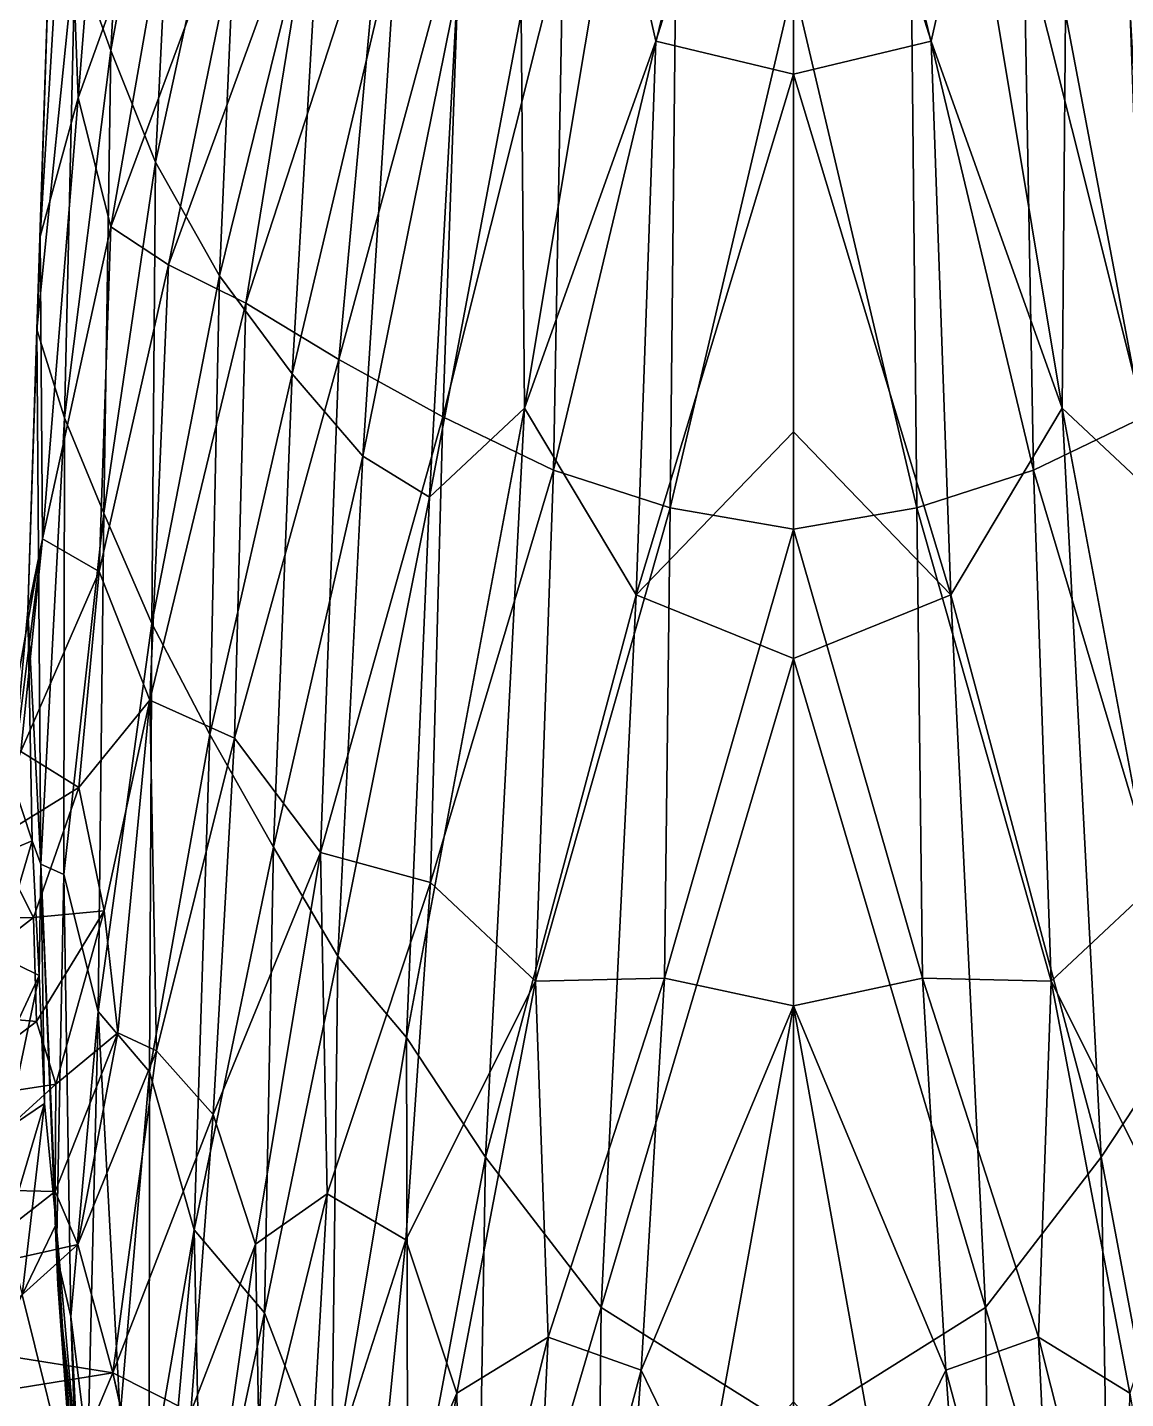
# Model space of a CAD drawing. Extents: x -4.1 to 4.1, y -5.2 to 11.9.
# Drawn here: x -1.371 to 0.595, y -0.76 to 1.695 of the extents above; entities that cross this region are included whole.
import ezdxf

# ---------------------------------------------------------------- set-up
doc = ezdxf.new("R2010")
doc.units = 0
doc.layers.add('HUMPBACK$LWO', color=1, linetype='CONTINUOUS')

msp = doc.modelspace()

# ---------------------------------------------------------------- linework, layer by layer
at = {"layer": 'HUMPBACK$LWO'}
for points in [[(-1.2862, 1.8316, 0.3851), (-1.2221, 1.6541, 0.6066), (-1.1763, 2.5065, 0.5388)], [(-1.099, 2.3325, 0.7192), (-1.1763, 2.5065, 0.5388), (-1.2221, 1.6541, 0.6066)], [(-0.3186, 1.9899, 1.1241), (-0.2464, 1.6704, 1.1647), (0, 2.4487, 1.0698)], [(-0.2464, 1.6704, 1.1647), (0, 1.6117, 1.1762), (0, 2.4487, 1.0698)], [(0, 1.6117, 1.1762), (0.2464, 1.6704, 1.1647), (0, 2.4487, 1.0698)], [(0.2464, 1.6704, 1.1647), (0.3186, 1.9899, 1.1241), (0, 2.4487, 1.0698)], [(-1.301, 2.1051, -0.1269), (-1.2185, 2.3446, -0.3692), (-1.2806, 1.5693, -0.3841)], [(-1.2806, 1.5693, -0.3841), (-1.2185, 2.3446, -0.3692), (-1.0876, 2.106, -0.6045)], [(-1.2221, 1.6541, 0.6066), (-1.1423, 1.4541, 0.795), (-1.099, 2.3325, 0.7192)], [(-1.099, 2.3325, 0.7192), (-1.1423, 1.4541, 0.795), (-0.9877, 2.1634, 0.8652)], [(-1.1423, 1.4541, 0.795), (-1.0272, 1.2507, 0.9427), (-0.9877, 2.1634, 0.8652)], [(-0.8436, 1.9972, 0.9755), (-0.9877, 2.1634, 0.8652), (-1.0272, 1.2507, 0.9427)], [(-1.3275, 1.9764, 0.1363), (-1.301, 2.1051, -0.1269), (-1.3486, 1.3209, -0.112)], [(-1.3486, 1.3209, -0.112), (-1.301, 2.1051, -0.1269), (-1.2806, 1.5693, -0.3841)], [(-1.2223, 1.3384, -0.6358), (-1.2806, 1.5693, -0.3841), (-1.0876, 2.106, -0.6045)], [(-1.2223, 1.3384, -0.6358), (-1.0876, 2.106, -0.6045), (-0.9596, 2.0459, -0.8142)], [(-0.9596, 2.0459, -0.8142), (-1.1187, 1.2701, -0.8527), (-1.2223, 1.3384, -0.6358)], [(-1.1187, 1.2701, -0.8527), (-0.9596, 2.0459, -0.8142), (-0.849, 2.0083, -0.9743)], [(-0.9805, 1.2014, -1.0264), (-1.1187, 1.2701, -0.8527), (-0.849, 2.0083, -0.9743)], [(-1.0272, 1.2507, 0.9427), (-0.8971, 1.0751, 1.0519), (-0.8436, 1.9972, 0.9755)], [(-0.9805, 1.2014, -1.0264), (-0.849, 2.0083, -0.9743), (-0.7353, 1.9558, -1.0895)], [(-0.8436, 1.9972, 0.9755), (-0.8971, 1.0751, 1.0519), (-0.7101, 1.8678, 1.0536)], [(-0.3186, 1.9899, 1.1241), (-0.4872, 1.7202, 1.1438), (-0.4813, 1.0138, 1.2241)], [(-0.4813, 1.0138, 1.2241), (-0.2464, 1.6704, 1.1647), (-0.3186, 1.9899, 1.1241)], [(0.2464, 1.6704, 1.1647), (0.4813, 1.0138, 1.2241), (0.3186, 1.9899, 1.1241)], [(0.4872, 1.7202, 1.1438), (0.3186, 1.9899, 1.1241), (0.4813, 1.0138, 1.2241)], [(-1.3486, 1.3209, -0.112), (-1.3545, 1.1542, 0.162), (-1.3275, 1.9764, 0.1363)], [(-1.3545, 1.1542, 0.162), (-1.2862, 1.8316, 0.3851), (-1.3275, 1.9764, 0.1363)], [(-0.9805, 1.2014, -1.0264), (-0.7353, 1.9558, -1.0895), (-0.8138, 1.1008, -1.1488)], [(-0.8138, 1.1008, -1.1488), (-0.7353, 1.9558, -1.0895), (-0.5959, 1.9039, -1.1673)], [(-0.6279, 0.998, -1.2365), (-0.8138, 1.1008, -1.1488), (-0.5959, 1.9039, -1.1673)], [(-0.6279, 0.998, -1.2365), (-0.5959, 1.9039, -1.1673), (-0.4124, 1.8574, -1.2163)], [(0.5959, 1.9039, -1.1673), (0.6279, 0.998, -1.2365), (0.4124, 1.8574, -1.2163)], [(-0.8971, 1.0751, 1.0519), (-0.7709, 0.9274, 1.137), (-0.7101, 1.8678, 1.0536)], [(-0.6012, 1.7667, 1.1096), (-0.7101, 1.8678, 1.0536), (-0.7709, 0.9274, 1.137)], [(-0.4124, 1.8574, -1.2163), (-0.4298, 0.9027, -1.2933), (-0.6279, 0.998, -1.2365)], [(-0.4298, 0.9027, -1.2933), (-0.4124, 1.8574, -1.2163), (-0.2106, 1.8188, -1.2478)], [(0.4124, 1.8574, -1.2163), (0.4298, 0.9027, -1.2933), (0.2106, 1.8188, -1.2478)], [(0.4298, 0.9027, -1.2933), (0.4124, 1.8574, -1.2163), (0.6279, 0.998, -1.2365)], [(-1.3545, 1.1542, 0.162), (-1.3052, 0.9965, 0.4204), (-1.2862, 1.8316, 0.3851)], [(-1.3052, 0.9965, 0.4204), (-1.2221, 1.6541, 0.6066), (-1.2862, 1.8316, 0.3851)], [(-0.2209, 0.8351, -1.3299), (-0.4298, 0.9027, -1.2933), (-0.2106, 1.8188, -1.2478)], [(-0.2209, 0.8351, -1.3299), (-0.2106, 1.8188, -1.2478), (0, 1.7739, -1.2752)], [(0.2106, 1.8188, -1.2478), (0.2209, 0.8351, -1.3299), (0, 1.7739, -1.2752)], [(0.4298, 0.9027, -1.2933), (0.2209, 0.8351, -1.3299), (0.2106, 1.8188, -1.2478)], [(-0.2209, 0.8351, -1.3299), (0, 1.7739, -1.2752), (0, 0.7968, -1.3574)], [(0, 1.7739, -1.2752), (0.2209, 0.8351, -1.3299), (0, 0.7968, -1.3574)], [(-0.6012, 1.7667, 1.1096), (-0.7709, 0.9274, 1.137), (-0.6515, 0.8542, 1.199)], [(-0.4872, 1.7202, 1.1438), (-0.6012, 1.7667, 1.1096), (-0.6515, 0.8542, 1.199)], [(0.6012, 1.7667, 1.1096), (0.4872, 1.7202, 1.1438), (0.6515, 0.8542, 1.199)], [(-0.4872, 1.7202, 1.1438), (-0.6515, 0.8542, 1.199), (-0.4813, 1.0138, 1.2241)], [(0.6515, 0.8542, 1.199), (0.4872, 1.7202, 1.1438), (0.4813, 1.0138, 1.2241)], [(-0.4813, 1.0138, 1.2241), (-0.2816, 0.6792, 1.2737), (-0.2464, 1.6704, 1.1647)], [(-0.2464, 1.6704, 1.1647), (-0.2816, 0.6792, 1.2737), (0, 1.6117, 1.1762)], [(0.2816, 0.6792, 1.2737), (0.2464, 1.6704, 1.1647), (0, 1.6117, 1.1762)], [(0.2816, 0.6792, 1.2737), (0.4813, 1.0138, 1.2241), (0.2464, 1.6704, 1.1647)], [(-1.3052, 0.9965, 0.4204), (-1.2343, 0.8253, 0.6585), (-1.2221, 1.6541, 0.6066)], [(-1.1423, 1.4541, 0.795), (-1.2221, 1.6541, 0.6066), (-1.2343, 0.8253, 0.6585)], [(0, 1.6117, 1.1762), (-0.2816, 0.6792, 1.2737), (0, 0.9712, 1.2691)], [(0.2816, 0.6792, 1.2737), (0, 1.6117, 1.1762), (0, 0.9712, 1.2691)], [(-1.3486, 1.3209, -0.112), (-1.2806, 1.5693, -0.3841), (-1.3445, 0.7798, -0.3905)], [(-1.3445, 0.7798, -0.3905), (-1.2806, 1.5693, -0.3841), (-1.2223, 1.3384, -0.6358)], [(-1.1487, 0.6279, 0.8448), (-1.1423, 1.4541, 0.795), (-1.2343, 0.8253, 0.6585)], [(-1.0272, 1.2507, 0.9427), (-1.1423, 1.4541, 0.795), (-1.1487, 0.6279, 0.8448)], [(-1.2223, 1.3384, -0.6358), (-1.2427, 0.7212, -0.6469), (-1.3445, 0.7798, -0.3905)], [(-1.2223, 1.3384, -0.6358), (-1.1187, 1.2701, -0.8527), (-1.2427, 0.7212, -0.6469)], [(-1.3445, 0.7798, -0.3905), (-1.3707, 0.6516, -0.0992), (-1.3486, 1.3209, -0.112)], [(-1.3486, 1.3209, -0.112), (-1.3707, 0.6516, -0.0992), (-1.3545, 1.1542, 0.162)], [(-1.1187, 1.2701, -0.8527), (-1.1521, 0.4907, -0.8243), (-1.2427, 0.7212, -0.6469)], [(-1.1521, 0.4907, -0.8243), (-1.1187, 1.2701, -0.8527), (-0.9805, 1.2014, -1.0264)], [(-1.1487, 0.6279, 0.8448), (-1.045, 0.4292, 0.9886), (-1.0272, 1.2507, 0.9427)], [(-1.045, 0.4292, 0.9886), (-0.8971, 1.0751, 1.0519), (-1.0272, 1.2507, 0.9427)], [(-1.1521, 0.4907, -0.8243), (-0.9805, 1.2014, -1.0264), (-1.0007, 0.4228, -1.001)], [(-1.0007, 0.4228, -1.001), (-0.9805, 1.2014, -1.0264), (-0.8138, 1.1008, -1.1488)], [(-1.3707, 0.6516, -0.0992), (-1.3473, 0.197, 0.1008), (-1.3545, 1.1542, 0.162)], [(-1.3473, 0.197, 0.1008), (-1.3052, 0.9965, 0.4204), (-1.3545, 1.1542, 0.162)], [(-1.0007, 0.4228, -1.001), (-0.8138, 1.1008, -1.1488), (-0.8468, 0.2183, -1.1062)], [(-0.8468, 0.2183, -1.1062), (-0.8138, 1.1008, -1.1488), (-0.6279, 0.998, -1.2365)], [(-1.045, 0.4292, 0.9886), (-0.9307, 0.2273, 1.1026), (-0.8971, 1.0751, 1.0519)], [(-0.9307, 0.2273, 1.1026), (-0.7709, 0.9274, 1.137), (-0.8971, 1.0751, 1.0519)], [(-0.6926, -0.1134, 1.2759), (-0.5512, -0.3272, 1.3296), (-0.4813, 1.0138, 1.2241)], [(-0.4813, 1.0138, 1.2241), (-0.6515, 0.8542, 1.199), (-0.6926, -0.1134, 1.2759)], [(-0.5512, -0.3272, 1.3296), (-0.2816, 0.6792, 1.2737), (-0.4813, 1.0138, 1.2241)], [(0.2816, 0.6792, 1.2737), (0.5512, -0.3272, 1.3296), (0.4813, 1.0138, 1.2241)], [(0.5512, -0.3272, 1.3296), (0.6926, -0.1134, 1.2759), (0.4813, 1.0138, 1.2241)], [(0.6515, 0.8542, 1.199), (0.4813, 1.0138, 1.2241), (0.6926, -0.1134, 1.2759)], [(-1.3473, 0.197, 0.1008), (-1.3064, 0.1786, 0.4595), (-1.3052, 0.9965, 0.4204)], [(-1.3052, 0.9965, 0.4204), (-1.3064, 0.1786, 0.4595), (-1.2343, 0.8253, 0.6585)], [(-0.6279, 0.998, -1.2365), (-0.6499, 0.1643, -1.2032), (-0.8468, 0.2183, -1.1062)], [(-0.6279, 0.998, -1.2365), (-0.4298, 0.9027, -1.2933), (-0.6499, 0.1643, -1.2032)], [(0.4298, 0.9027, -1.2933), (0.6279, 0.998, -1.2365), (0.6499, 0.1643, -1.2032)], [(0, 0.5656, 1.3278), (0, 0.9712, 1.2691), (-0.2816, 0.6792, 1.2737)], [(0, 0.9712, 1.2691), (0, 0.5656, 1.3278), (0.2816, 0.6792, 1.2737)], [(-0.9307, 0.2273, 1.1026), (-0.8154, 0.0326, 1.2006), (-0.7709, 0.9274, 1.137)], [(-0.6515, 0.8542, 1.199), (-0.7709, 0.9274, 1.137), (-0.8154, 0.0326, 1.2006)], [(-0.4298, 0.9027, -1.2933), (-0.4616, -0.0126, -1.2284), (-0.6499, 0.1643, -1.2032)], [(-0.4616, -0.0126, -1.2284), (-0.4298, 0.9027, -1.2933), (-0.2209, 0.8351, -1.3299)], [(0.4298, 0.9027, -1.2933), (0.4616, -0.0126, -1.2284), (0.2209, 0.8351, -1.3299)], [(0.4616, -0.0126, -1.2284), (0.4298, 0.9027, -1.2933), (0.6499, 0.1643, -1.2032)], [(-0.6926, -0.1134, 1.2759), (-0.6515, 0.8542, 1.199), (-0.8154, 0.0326, 1.2006)], [(-0.4616, -0.0126, -1.2284), (-0.2209, 0.8351, -1.3299), (-0.2309, -0.0067, -1.282)], [(-0.2309, -0.0067, -1.282), (-0.2209, 0.8351, -1.3299), (0, 0.7968, -1.3574)], [(0.2209, 0.8351, -1.3299), (0.2309, -0.0067, -1.282), (0, 0.7968, -1.3574)], [(0.2209, 0.8351, -1.3299), (0.4616, -0.0126, -1.2284), (0.2309, -0.0067, -1.282)], [(-1.3064, 0.1786, 0.4595), (-1.2445, -0.0668, 0.6819), (-1.2343, 0.8253, 0.6585)], [(-1.1487, 0.6279, 0.8448), (-1.2343, 0.8253, 0.6585), (-1.2445, -0.0668, 0.6819)], [(-0.2309, -0.0067, -1.282), (0, 0.7968, -1.3574), (0, -0.0566, -1.3088)], [(0, 0.7968, -1.3574), (0.2309, -0.0067, -1.282), (0, -0.0566, -1.3088)], [(-1.4142, 0.3831, -0.4473), (-1.3445, 0.7798, -0.3905), (-1.3834, 0.3988, -0.4984)], [(-1.399, 0.3478, -0.3094), (-1.3445, 0.7798, -0.3905), (-1.4142, 0.3831, -0.4473)], [(-1.3707, 0.6516, -0.0992), (-1.3445, 0.7798, -0.3905), (-1.399, 0.3478, -0.3094)], [(-1.3834, 0.3988, -0.4984), (-1.3445, 0.7798, -0.3905), (-1.2427, 0.7212, -0.6469)], [(-1.2791, 0.3345, -0.5756), (-1.3834, 0.3988, -0.4984), (-1.2427, 0.7212, -0.6469)], [(-1.2791, 0.3345, -0.5756), (-1.2427, 0.7212, -0.6469), (-1.1521, 0.4907, -0.8243)], [(-0.5512, -0.3272, 1.3296), (-0.3441, -0.5966, 1.3734), (-0.2816, 0.6792, 1.2737)], [(-0.3441, -0.5966, 1.3734), (0, 0.5656, 1.3278), (-0.2816, 0.6792, 1.2737)], [(0, 0.5656, 1.3278), (0.3441, -0.5966, 1.3734), (0.2816, 0.6792, 1.2737)], [(0.3441, -0.5966, 1.3734), (0.5512, -0.3272, 1.3296), (0.2816, 0.6792, 1.2737)], [(-1.3629, 0.2391, -0.1399), (-1.3707, 0.6516, -0.0992), (-1.399, 0.3478, -0.3094)], [(-1.3473, 0.197, 0.1008), (-1.3707, 0.6516, -0.0992), (-1.3629, 0.2391, -0.1399)], [(-1.2445, -0.0668, 0.6819), (-1.1531, -0.1744, 0.8692), (-1.1487, 0.6279, 0.8448)], [(-1.1487, 0.6279, 0.8448), (-1.1531, -0.1744, 0.8692), (-1.045, 0.4292, 0.9886)], [(-0.3441, -0.5966, 1.3734), (0, -0.8124, 1.3852), (0, 0.5656, 1.3278)], [(0, -0.8124, 1.3852), (0.3441, -0.5966, 1.3734), (0, 0.5656, 1.3278)], [(-1.2338, 0.1135, -0.6573), (-1.2791, 0.3345, -0.5756), (-1.1521, 0.4907, -0.8243)], [(-1.2093, -0.1051, -0.6942), (-1.2338, 0.1135, -0.6573), (-1.1521, 0.4907, -0.8243)], [(-1.1521, 0.4907, -0.8243), (-1.1401, -0.1368, -0.7946), (-1.2093, -0.1051, -0.6942)], [(-1.1401, -0.1368, -0.7946), (-1.1521, 0.4907, -0.8243), (-1.0007, 0.4228, -1.001)], [(-1.1531, -0.1744, 0.8692), (-1.0727, -0.4577, 0.9985), (-1.045, 0.4292, 0.9886)], [(-1.0391, -0.2511, -0.8791), (-1.1401, -0.1368, -0.7946), (-1.0007, 0.4228, -1.001)], [(-1.0727, -0.4577, 0.9985), (-0.9307, 0.2273, 1.1026), (-1.045, 0.4292, 0.9886)], [(-1.0391, -0.2511, -0.8791), (-1.0007, 0.4228, -1.001), (-0.8468, 0.2183, -1.1062)], [(-1.4313, 0.2406, -0.5169), (-1.3834, 0.3988, -0.4984), (-1.2791, 0.3345, -0.5756)], [(-1.3629, 0.2391, -0.1399), (-1.399, 0.3478, -0.3094), (-1.4661, 0.1962, -0.3288)], [(-1.3608, 0.1014, -0.5687), (-1.4313, 0.2406, -0.5169), (-1.2791, 0.3345, -0.5756)], [(-1.2338, 0.1135, -0.6573), (-1.3608, 0.1014, -0.5687), (-1.2791, 0.3345, -0.5756)], [(-1.4313, 0.2406, -0.5169), (-1.3608, 0.1014, -0.5687), (-1.6054, 0.0964, -0.5592)], [(-1.3629, 0.2391, -0.1399), (-1.4661, 0.1962, -0.3288), (-1.4235, 0.0335, -0.26)], [(-1.3504, -0.0023, -0.1104), (-1.3629, 0.2391, -0.1399), (-1.4235, 0.0335, -0.26)], [(-1.3473, 0.197, 0.1008), (-1.3629, 0.2391, -0.1399), (-1.3504, -0.0023, -0.1104)], [(-1.0727, -0.4577, 0.9985), (-0.9472, -0.6064, 1.129), (-0.9307, 0.2273, 1.1026)], [(-0.9307, 0.2273, 1.1026), (-0.9472, -0.6064, 1.129), (-0.8154, 0.0326, 1.2006)], [(-1.3473, 0.197, 0.1008), (-1.3504, -0.0023, -0.1104), (-1.3406, -0.2313, -0.1137)], [(-1.3473, 0.197, 0.1008), (-1.3406, -0.2313, -0.1137), (-1.3199, -0.4475, -0.0987)], [(-1.3473, 0.197, 0.1008), (-1.3199, -0.4475, -0.0987), (-1.3172, -0.5559, 0.0358)], [(-1.3473, 0.197, 0.1008), (-1.3172, -0.5559, 0.0358), (-1.3191, -0.5013, 0.2641)], [(-1.3064, 0.1786, 0.4595), (-1.3473, 0.197, 0.1008), (-1.3191, -0.5013, 0.2641)], [(-0.8468, 0.2183, -1.1062), (-0.9631, -0.4834, -0.8769), (-1.0391, -0.2511, -0.8791)], [(-0.8468, 0.2183, -1.1062), (-0.8347, -0.3929, -0.985), (-0.9631, -0.4834, -0.8769)], [(-0.8347, -0.3929, -0.985), (-0.8468, 0.2183, -1.1062), (-0.6499, 0.1643, -1.2032)], [(-1.2935, -0.613, 0.4663), (-1.3064, 0.1786, 0.4595), (-1.3191, -0.5013, 0.2641)], [(-1.2445, -0.0668, 0.6819), (-1.3064, 0.1786, 0.4595), (-1.2935, -0.613, 0.4663)], [(-0.6939, -0.4754, -1.0223), (-0.8347, -0.3929, -0.985), (-0.6499, 0.1643, -1.2032)], [(-0.6939, -0.4754, -1.0223), (-0.6499, 0.1643, -1.2032), (-0.4616, -0.0126, -1.2284)], [(0.6499, 0.1643, -1.2032), (0.6939, -0.4754, -1.0223), (0.4616, -0.0126, -1.2284)], [(-1.6054, 0.0964, -0.5592), (-1.3608, 0.1014, -0.5687), (-1.5751, -0.0647, -0.5822)], [(-1.3608, 0.1014, -0.5687), (-1.3552, -0.0844, -0.5753), (-1.5751, -0.0647, -0.5822)], [(-1.3552, -0.0844, -0.5753), (-1.3608, 0.1014, -0.5687), (-1.2338, 0.1135, -0.6573)], [(-1.3203, -0.1966, -0.6164), (-1.3552, -0.0844, -0.5753), (-1.2338, 0.1135, -0.6573)], [(-1.2093, -0.1051, -0.6942), (-1.3203, -0.1966, -0.6164), (-1.2338, 0.1135, -0.6573)], [(-1.3504, -0.0023, -0.1104), (-1.4235, 0.0335, -0.26), (-1.4228, -0.1564, -0.2847)], [(-0.9472, -0.6064, 1.129), (-0.8269, -0.917, 1.2291), (-0.8154, 0.0326, 1.2006)], [(-0.6926, -0.1134, 1.2759), (-0.8154, 0.0326, 1.2006), (-0.8269, -0.917, 1.2291)], [(-1.3504, -0.0023, -0.1104), (-1.4228, -0.1564, -0.2847), (-1.4079, -0.2768, -0.2654)], [(-1.3406, -0.2313, -0.1137), (-1.3504, -0.0023, -0.1104), (-1.4079, -0.2768, -0.2654)], [(-0.4616, -0.0126, -1.2284), (-0.6026, -0.7503, -0.9876), (-0.6939, -0.4754, -1.0223)], [(-0.4616, -0.0126, -1.2284), (-0.4391, -0.6498, -1.0617), (-0.6026, -0.7503, -0.9876)], [(-0.4391, -0.6498, -1.0617), (-0.4616, -0.0126, -1.2284), (-0.2309, -0.0067, -1.282)], [(-0.2728, -0.7087, -1.0883), (-0.4391, -0.6498, -1.0617), (-0.2309, -0.0067, -1.282)], [(-0.2728, -0.7087, -1.0883), (-0.2309, -0.0067, -1.282), (0, -0.0566, -1.3088)], [(0.2309, -0.0067, -1.282), (0.2728, -0.7087, -1.0883), (0, -0.0566, -1.3088)], [(0.4391, -0.6498, -1.0617), (0.2728, -0.7087, -1.0883), (0.2309, -0.0067, -1.282)], [(0.4616, -0.0126, -1.2284), (0.4391, -0.6498, -1.0617), (0.2309, -0.0067, -1.282)], [(0.4391, -0.6498, -1.0617), (0.4616, -0.0126, -1.2284), (0.6026, -0.7503, -0.9876)], [(0.6026, -0.7503, -0.9876), (0.4616, -0.0126, -1.2284), (0.6939, -0.4754, -1.0223)], [(-1.3552, -0.0844, -0.5753), (-1.549, -0.2321, -0.6068), (-1.5751, -0.0647, -0.5822)], [(-1.2445, -0.0668, 0.6819), (-1.2935, -0.613, 0.4663), (-1.2632, -0.8576, 0.5847)], [(-1.2632, -0.8576, 0.5847), (-1.2051, -0.7905, 0.7297), (-1.2445, -0.0668, 0.6819)], [(-1.1531, -0.1744, 0.8692), (-1.2445, -0.0668, 0.6819), (-1.2051, -0.7905, 0.7297)], [(0, -0.0566, -1.3088), (-0.1595, -0.9424, -1.0503), (-0.2728, -0.7087, -1.0883)], [(0, -0.0566, -1.3088), (0, -0.7655, -1.1052), (-0.1595, -0.9424, -1.0503)], [(0, -0.7655, -1.1052), (0, -0.0566, -1.3088), (0.1595, -0.9424, -1.0503)], [(0.1595, -0.9424, -1.0503), (0, -0.0566, -1.3088), (0.2728, -0.7087, -1.0883)], [(-1.3552, -0.0844, -0.5753), (-1.3203, -0.1966, -0.6164), (-1.549, -0.2321, -0.6068)], [(-1.2093, -0.1051, -0.6942), (-1.2814, -0.484, -0.6682), (-1.3216, -0.3887, -0.6342)], [(-1.3216, -0.3887, -0.6342), (-1.3203, -0.1966, -0.6164), (-1.2093, -0.1051, -0.6942)], [(-1.2093, -0.1051, -0.6942), (-1.1401, -0.1368, -0.7946), (-1.2814, -0.484, -0.6682)], [(-0.8269, -0.917, 1.2291), (-0.6903, -1.0658, 1.3218), (-0.6926, -0.1134, 1.2759)], [(-0.6926, -0.1134, 1.2759), (-0.6903, -1.0658, 1.3218), (-0.5512, -0.3272, 1.3296)], [(0.6903, -1.0658, 1.3218), (0.6926, -0.1134, 1.2759), (0.5512, -0.3272, 1.3296)], [(-1.1401, -0.1368, -0.7946), (-1.2187, -0.7135, -0.6366), (-1.2814, -0.484, -0.6682)], [(-1.2187, -0.7135, -0.6366), (-1.1401, -0.1368, -0.7946), (-1.0391, -0.2511, -0.8791)], [(-1.1537, -0.9239, 0.8484), (-1.1531, -0.1744, 0.8692), (-1.2051, -0.7905, 0.7297)], [(-1.0727, -0.4577, 0.9985), (-1.1531, -0.1744, 0.8692), (-1.1537, -0.9239, 0.8484)], [(-1.549, -0.2321, -0.6068), (-1.3203, -0.1966, -0.6164), (-1.5264, -0.384, -0.639)], [(-1.3203, -0.1966, -0.6164), (-1.3216, -0.3887, -0.6342), (-1.5264, -0.384, -0.639)], [(-1.3406, -0.2313, -0.1137), (-1.4079, -0.2768, -0.2654), (-1.409, -0.4613, -0.3331)], [(-1.3406, -0.2313, -0.1137), (-1.409, -0.4613, -0.3331), (-1.3808, -0.5737, -0.3163)], [(-1.3199, -0.4475, -0.0987), (-1.3406, -0.2313, -0.1137), (-1.3808, -0.5737, -0.3163)], [(-1.0391, -0.2511, -0.8791), (-1.0788, -0.7843, -0.7097), (-1.2187, -0.7135, -0.6366)], [(-1.0391, -0.2511, -0.8791), (-0.9631, -0.4834, -0.8769), (-1.0788, -0.7843, -0.7097)], [(-0.6903, -1.0658, 1.3218), (-0.5686, -1.3613, 1.3733), (-0.5512, -0.3272, 1.3296)], [(-0.5686, -1.3613, 1.3733), (-0.3441, -0.5966, 1.3734), (-0.5512, -0.3272, 1.3296)], [(0.3441, -0.5966, 1.3734), (0.5686, -1.3613, 1.3733), (0.5512, -0.3272, 1.3296)], [(0.5686, -1.3613, 1.3733), (0.6903, -1.0658, 1.3218), (0.5512, -0.3272, 1.3296)], [(-1.5087, -0.5346, -0.6686), (-1.5264, -0.384, -0.639), (-1.3216, -0.3887, -0.6342)], [(-1.3216, -0.3887, -0.6342), (-1.2814, -0.484, -0.6682), (-1.5087, -0.5346, -0.6686)], [(-0.9631, -0.4834, -0.8769), (-0.8347, -0.3929, -0.985), (-0.956, -0.8874, -0.7931)], [(-0.8347, -0.3929, -0.985), (-0.871, -1.0271, -0.8166), (-0.956, -0.8874, -0.7931)], [(-0.871, -1.0271, -0.8166), (-0.8347, -0.3929, -0.985), (-0.6939, -0.4754, -1.0223)], [(-1.3199, -0.4475, -0.0987), (-1.3808, -0.5737, -0.3163), (-1.2895, -0.9415, -0.2759)], [(-1.3172, -0.5559, 0.0358), (-1.3199, -0.4475, -0.0987), (-1.2819, -0.8807, -0.1249)], [(-1.3199, -0.4475, -0.0987), (-1.2895, -0.9415, -0.2759), (-1.2819, -0.8807, -0.1249)], [(-1.0727, -0.4577, 0.9985), (-1.1537, -0.9239, 0.8484), (-1.1374, -1.1707, 0.9207)], [(-1.0727, -0.4577, 0.9985), (-1.1374, -1.1707, 0.9207), (-1.0594, -1.1325, 1.0303)], [(-0.9472, -0.6064, 1.129), (-1.0727, -0.4577, 0.9985), (-1.0594, -1.1325, 1.0303)], [(-1.5087, -0.5346, -0.6686), (-1.2814, -0.484, -0.6682), (-1.4886, -0.6708, -0.6755)], [(-1.2814, -0.484, -0.6682), (-1.2187, -0.7135, -0.6366), (-1.4886, -0.6708, -0.6755)], [(-0.9631, -0.4834, -0.8769), (-1.0254, -0.921, -0.7293), (-1.0788, -0.7843, -0.7097)], [(-0.9631, -0.4834, -0.8769), (-0.956, -0.8874, -0.7931), (-1.0254, -0.921, -0.7293)], [(-0.6939, -0.4754, -1.0223), (-0.7574, -1.1105, -0.8588), (-0.871, -1.0271, -0.8166)], [(-0.6939, -0.4754, -1.0223), (-0.6026, -0.7503, -0.9876), (-0.7574, -1.1105, -0.8588)], [(-1.3191, -0.5013, 0.2641), (-1.3172, -0.5559, 0.0358), (-1.2819, -1.0332, 0.1195)], [(-1.3191, -0.5013, 0.2641), (-1.2819, -1.0332, 0.1195), (-1.2583, -1.3275, 0.2908)], [(-1.2935, -0.613, 0.4663), (-1.3191, -0.5013, 0.2641), (-1.2583, -1.3275, 0.2908)], [(-1.3172, -0.5559, 0.0358), (-1.2819, -0.8807, -0.1249), (-1.2787, -0.9725, -0.0079)], [(-1.3172, -0.5559, 0.0358), (-1.2787, -0.9725, -0.0079), (-1.2819, -1.0332, 0.1195)], [(-1.4845, -0.7738, -0.4125), (-1.2895, -0.9415, -0.2759), (-1.3808, -0.5737, -0.3163)], [(-1.2632, -0.8576, 0.5847), (-1.2935, -0.613, 0.4663), (-1.2726, -1.237, 0.4476)], [(-1.2935, -0.613, 0.4663), (-1.2583, -1.3275, 0.2908), (-1.2726, -1.237, 0.4476)], [(-0.9815, -1.3202, 1.1203), (-0.9472, -0.6064, 1.129), (-1.0594, -1.1325, 1.0303)], [(-0.8269, -0.917, 1.2291), (-0.9472, -0.6064, 1.129), (-0.9815, -1.3202, 1.1203)], [(-0.5686, -1.3613, 1.3733), (-0.3531, -1.432, 1.4787), (-0.3441, -0.5966, 1.3734)], [(-0.3441, -0.5966, 1.3734), (-0.3531, -1.432, 1.4787), (0, -0.8124, 1.3852)], [(0.3531, -1.432, 1.4787), (0.3441, -0.5966, 1.3734), (0, -0.8124, 1.3852)], [(0.3531, -1.432, 1.4787), (0.5686, -1.3613, 1.3733), (0.3441, -0.5966, 1.3734)], [(-0.6026, -0.7503, -0.9876), (-0.4391, -0.6498, -1.0617), (-0.5936, -1.2638, -0.9064)], [(-0.4391, -0.6498, -1.0617), (-0.4779, -1.4753, -0.9044), (-0.5936, -1.2638, -0.9064)], [(-0.4779, -1.4753, -0.9044), (-0.4391, -0.6498, -1.0617), (-0.2728, -0.7087, -1.0883)], [(0.4391, -0.6498, -1.0617), (0.4779, -1.4753, -0.9044), (0.2728, -0.7087, -1.0883)], [(0.4391, -0.6498, -1.0617), (0.6026, -0.7503, -0.9876), (0.5936, -1.2638, -0.9064)], [(0.4779, -1.4753, -0.9044), (0.4391, -0.6498, -1.0617), (0.5936, -1.2638, -0.9064)], [(-1.47, -0.7539, -0.6605), (-1.4886, -0.6708, -0.6755), (-1.2187, -0.7135, -0.6366)], [(-0.2728, -0.7087, -1.0883), (-0.3241, -1.429, -0.9522), (-0.4779, -1.4753, -0.9044)], [(-0.2728, -0.7087, -1.0883), (-0.1595, -0.9424, -1.0503), (-0.3241, -1.429, -0.9522)], [(0.1595, -0.9424, -1.0503), (0.2728, -0.7087, -1.0883), (0.3241, -1.429, -0.9522)], [(0.3241, -1.429, -0.9522), (0.2728, -0.7087, -1.0883), (0.4779, -1.4753, -0.9044)], [(-1.47, -0.7539, -0.6605), (-1.2187, -0.7135, -0.6366), (-1.2809, -0.8623, -0.572)], [(-1.2187, -0.7135, -0.6366), (-1.152, -1.0102, -0.5697), (-1.2809, -0.8623, -0.572)], [(-1.1364, -1.0669, -0.6003), (-1.2187, -0.7135, -0.6366), (-1.0788, -0.7843, -0.7097)], [(-1.2187, -0.7135, -0.6366), (-1.1364, -1.0669, -0.6003), (-1.152, -1.0102, -0.5697)], [(-1.4868, -0.8053, -0.6129), (-1.47, -0.7539, -0.6605), (-1.2809, -0.8623, -0.572)], [(-0.6026, -0.7503, -0.9876), (-0.6931, -1.2844, -0.8599), (-0.7574, -1.1105, -0.8588)], [(-0.6026, -0.7503, -0.9876), (-0.5936, -1.2638, -0.9064), (-0.6931, -1.2844, -0.8599)], [(0.5936, -1.2638, -0.9064), (0.6026, -0.7503, -0.9876), (0.6931, -1.2844, -0.8599)]]:
    msp.add_3dface(points, dxfattribs=at)

doc.saveas('drawing.dxf')
